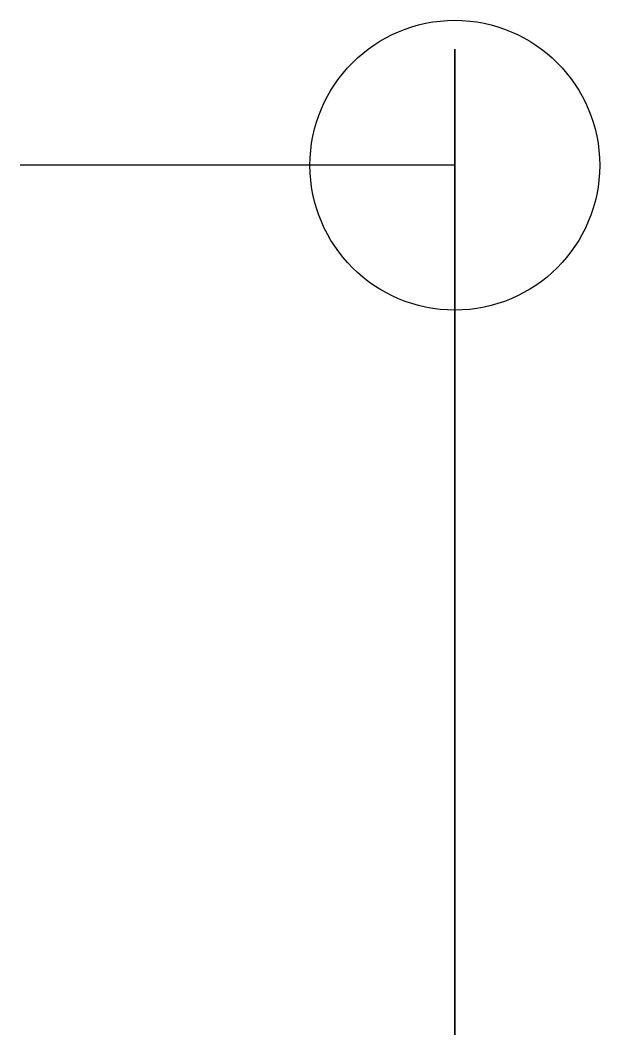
# Model space of a CAD drawing. Header units: millimetres. Extents: x -6.6 to 33.4, y -47.8 to 22.2.
import ezdxf

# ---------------------------------------------------------------- set-up
doc = ezdxf.new("R2010")
doc.units = ezdxf.units.MM

msp = doc.modelspace()

# ---------------------------------------------------------------- linework, layer by layer
at = {"extrusion": (1, 0, 0)}
for p, q in [((23.447, -17.801, -90.131), (23.447, 20.199, -90.131)), ((23.447, 20.199, -90.131), (23.447, 20.199, -110.131)), ((23.447, 20.199, -110.131), (23.447, 0.199, -110.131)), ((23.447, 0.199, -110.131), (23.447, 0.199, -132.131)), ((23.447, -17.801, -126.131), (23.447, -17.801, -90.131)), ((23.447, -17.801, -90.131), (23.447, -45.991, -145.869))]:
    msp.add_line(p, q, dxfattribs=at)
at = {"extrusion": (0, -1, 0)}
for p, q in [((23.447, 12.199, -90.131), (-6.553, 12.199, -90.131)), ((23.447, -17.801, -90.131), (23.447, 12.199, -90.131))]:
    msp.add_line(p, q, dxfattribs=at)
msp.add_circle((23.447, 12.199, -50.131), 10)
at = {"extrusion": (1, 0, 0)}
for radius in [30, 30, 15]:
    msp.add_circle((-17.801, -156.131, 23.447), radius, dxfattribs=at)

doc.saveas('drawing.dxf')
